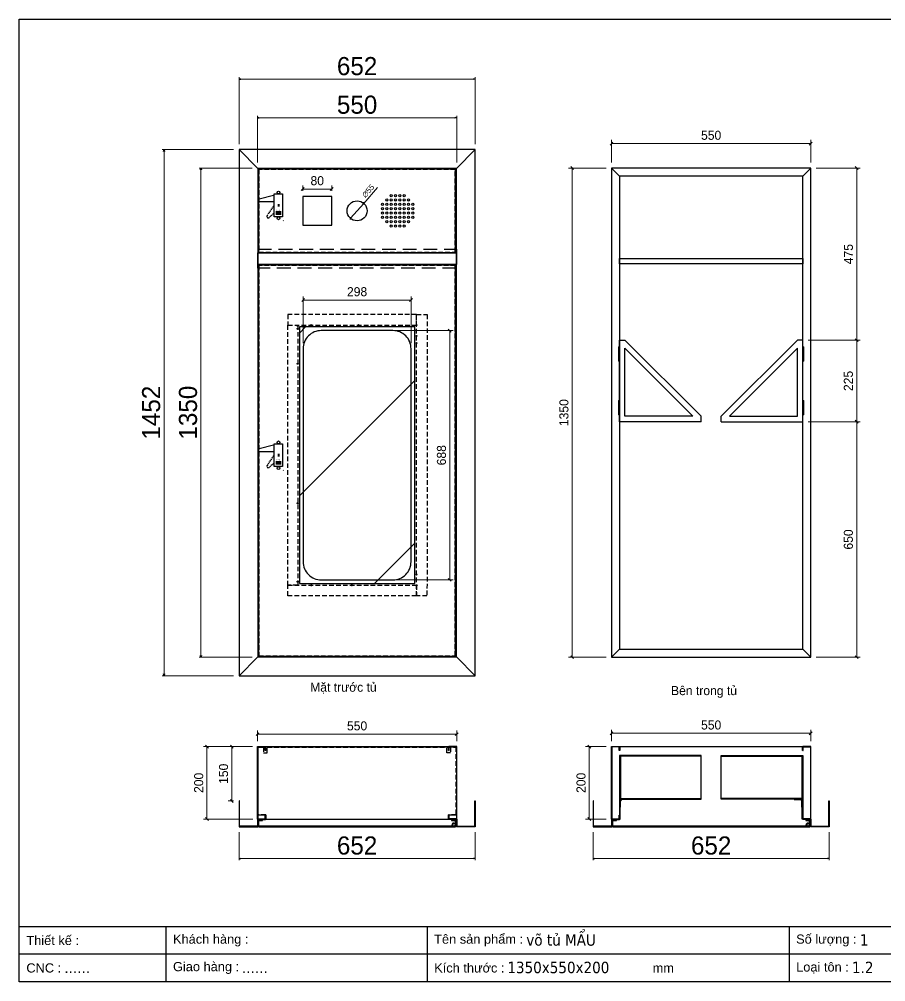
# Model space of a CAD drawing. Header units: millimetres. Extents: x 0 to 3757, y 0 to 2656.
# Drawn here: x 0 to 2392, y 0 to 2656 of the extents above; entities that cross this region are included whole.
import ezdxf
from ezdxf.enums import TextEntityAlignment as Align

# ---------------------------------------------------------------- set-up
doc = ezdxf.new("R2010")
doc.units = ezdxf.units.MM
doc.linetypes.add('HIDDEN2', pattern=[4.7625, 3.175, -1.5875])
doc.linetypes.add('HIDDENX2', pattern=[19.05, 12.7, -6.35])
doc.layers.add('bc', color=5, linetype='Continuous', lineweight=30)
doc.layers.add('DIM', color=253, linetype='Continuous')
doc.layers.add('FIRE PROTECTION', color=1, linetype='Continuous')
doc.styles.add('Arial', font='arial.ttf')
doc.styles.add('Tahoma (Input Text)', font='tahoma.ttf')
doc.dimstyles.new('CNC', dxfattribs={"dimtxt": 50, "dimasz": 5, "dimexe": 5, "dimexo": 15, "dimgap": 10, "dimtad": 1, "dimdec": 0, "dimtxsty": 'Standard', "dimblk": 'OPEN30', "dimcen": 10, "dimclrd": 5, "dimclre": 5, "dimclrt": 3, "dimazin": 3, "dimtfac": 1, "dimtdec": 0, "dimtmove": 0, "dimatfit": 3, "dimldrblk": 'ARCHTICK', "dimlwd": 9, "dimlwe": 9})
doc.dimstyles.new('Dim-15', dxfattribs={"dimtxt": 15, "dimasz": 5, "dimexe": 5, "dimexo": 8, "dimgap": 5, "dimtad": 1, "dimdec": 0, "dimtxsty": 'Standard', "dimblk": 'OBLIQUE', "dimcen": 10, "dimclrd": 5, "dimclre": 5, "dimclrt": 3, "dimazin": 3, "dimtfac": 1, "dimtdec": 0, "dimtmove": 0, "dimatfit": 3, "dimldrblk": 'OBLIQUE', "dimlwd": 9, "dimlwe": 9})
doc.dimstyles.new('Dim-25', dxfattribs={"dimtxt": 25, "dimasz": 8, "dimexe": 10, "dimexo": 15, "dimgap": 10, "dimtad": 1, "dimdec": 0, "dimtxsty": 'Standard', "dimblk": 'OBLIQUE', "dimcen": 10, "dimclrd": 5, "dimclre": 5, "dimclrt": 3, "dimazin": 3, "dimtfac": 1, "dimtdec": 0, "dimtmove": 0, "dimatfit": 3, "dimldrblk": 'OBLIQUE', "dimlwd": 9, "dimlwe": 9})

# ---------------------------------------------------------------- blocks, each defined once
blk = doc.blocks.new('*D1')
at = {"color": 0, "linetype": 'ByBlock', "lineweight": -2}
for p, q in [((657.7, 2384.7), (662.7, 2386.1)), ((662.7, 2383.4), (657.7, 2384.7)), ((657.7, 2384.7), (662.7, 2384.7)), ((1202.7, 2386.1), (1207.7, 2384.7)), ((1207.7, 2384.7), (1202.7, 2383.4)), ((1207.7, 2384.7), (1202.7, 2384.7))]:
    blk.add_line(p, q, dxfattribs=at)
at = {"layer": 'Defpoints', "color": 0, "transparency": 16777216}
for p in [(1207.7, 2384.7), (657.7, 2245.7), (1207.7, 2245.7)]:
    blk.add_point(p, dxfattribs=at)
at = {"layer": 'DIM', "color": 5, "lineweight": 9, "transparency": 16777216}
for p, q in [((657.7, 2260.7), (657.7, 2389.7)), ((662.7, 2384.7), (1202.7, 2384.7)), ((1207.7, 2260.7), (1207.7, 2389.7))]:
    blk.add_line(p, q, dxfattribs=at)
at = {"layer": 'DIM', "color": 3, "transparency": 16777216, "insert": (932.7, 2420.3), "char_height": 50, "attachment_point": 5}
blk.add_mtext('550', dxfattribs=at)
blk = doc.blocks.new('_ArchTick')
at = {"color": 0, "const_width": 0.15}
blk.add_lwpolyline([(-0.5, -0.5), (0.5, 0.5)], dxfattribs=at)
blk = doc.blocks.new('_Open30')
at = {"color": 0, "linetype": 'ByBlock', "lineweight": -2}
for p, q in [((-1, 0.27), (0, 0)), ((0, 0), (-1, -0.27)), ((0, 0), (-1, 0))]:
    blk.add_line(p, q, dxfattribs=at)
blk = doc.blocks.new('*D2')
at = {"color": 0, "linetype": 'ByBlock', "lineweight": -2}
for p, q in [((500.3, 2240.7), (501.6, 2245.7)), ((501.6, 2245.7), (502.9, 2240.7)), ((501.6, 2245.7), (501.6, 2240.7)), ((501.6, 895.7), (500.3, 900.7)), ((502.9, 900.7), (501.6, 895.7)), ((501.6, 895.7), (501.6, 900.7))]:
    blk.add_line(p, q, dxfattribs=at)
at = {"layer": 'Defpoints', "color": 0, "transparency": 16777216}
for p in [(657.7, 2245.7), (501.6, 895.7), (657.7, 895.7)]:
    blk.add_point(p, dxfattribs=at)
at = {"layer": 'DIM', "color": 5, "lineweight": 9, "transparency": 16777216}
for p, q in [((642.7, 2245.7), (496.6, 2245.7)), ((501.6, 2240.7), (501.6, 900.7)), ((642.7, 895.7), (496.6, 895.7))]:
    blk.add_line(p, q, dxfattribs=at)
at = {"layer": 'DIM', "color": 3, "transparency": 16777216, "insert": (466.1, 1570.7), "char_height": 50, "attachment_point": 5, "rotation": 90}
blk.add_mtext('1350', dxfattribs=at)
blk = doc.blocks.new('*D3')
at = {"color": 0, "linetype": 'ByBlock', "lineweight": -2}
for p, q in [((606.7, 2491.3), (611.7, 2492.6)), ((611.7, 2489.9), (606.7, 2491.3)), ((606.7, 2491.3), (611.7, 2491.3)), ((1253.7, 2492.6), (1258.7, 2491.3)), ((1258.7, 2491.3), (1253.7, 2489.9)), ((1258.7, 2491.3), (1253.7, 2491.3))]:
    blk.add_line(p, q, dxfattribs=at)
at = {"layer": 'Defpoints', "color": 0, "transparency": 16777216}
for p in [(1258.7, 2491.3), (606.7, 2296.7), (1258.7, 2296.7)]:
    blk.add_point(p, dxfattribs=at)
at = {"layer": 'DIM', "color": 5, "lineweight": 9, "transparency": 16777216}
for p, q in [((606.7, 2311.7), (606.7, 2496.3)), ((611.7, 2491.3), (1253.7, 2491.3)), ((1258.7, 2311.7), (1258.7, 2496.3))]:
    blk.add_line(p, q, dxfattribs=at)
at = {"layer": 'DIM', "color": 3, "transparency": 16777216, "insert": (932.7, 2526.8), "char_height": 50, "attachment_point": 5}
blk.add_mtext('652', dxfattribs=at)
blk = doc.blocks.new('*D4')
at = {"color": 0, "linetype": 'ByBlock', "lineweight": -2}
for p, q in [((606.7, 340.2), (611.7, 341.5)), ((611.7, 338.8), (606.7, 340.2)), ((606.7, 340.2), (611.7, 340.2)), ((1253.7, 341.5), (1258.7, 340.2)), ((1258.7, 340.2), (1253.7, 338.8)), ((1258.7, 340.2), (1253.7, 340.2))]:
    blk.add_line(p, q, dxfattribs=at)
at = {"layer": 'Defpoints', "color": 0, "transparency": 16777216}
for p in [(606.7, 428), (1258.7, 428), (1258.7, 340.2)]:
    blk.add_point(p, dxfattribs=at)
at = {"layer": 'DIM', "color": 5, "lineweight": 9, "transparency": 16777216}
for p, q in [((606.7, 413), (606.7, 335.2)), ((1258.7, 413), (1258.7, 335.2)), ((611.7, 340.2), (1253.7, 340.2))]:
    blk.add_line(p, q, dxfattribs=at)
at = {"layer": 'DIM', "color": 3, "transparency": 16777216, "insert": (932.7, 375.7), "char_height": 50, "attachment_point": 5}
blk.add_mtext('652', dxfattribs=at)
blk = doc.blocks.new('*D5')
at = {"color": 0, "linetype": 'ByBlock', "lineweight": -2}
for p, q in [((398.5, 2291.7), (399.9, 2296.7)), ((399.9, 2296.7), (401.2, 2291.7)), ((399.9, 2296.7), (399.9, 2291.7)), ((399.9, 844.7), (398.5, 849.7)), ((401.2, 849.7), (399.9, 844.7)), ((399.9, 844.7), (399.9, 849.7))]:
    blk.add_line(p, q, dxfattribs=at)
at = {"layer": 'Defpoints', "color": 0, "transparency": 16777216}
for p in [(606.7, 2296.7), (399.9, 844.7), (606.7, 844.7)]:
    blk.add_point(p, dxfattribs=at)
at = {"layer": 'DIM', "color": 5, "lineweight": 9, "transparency": 16777216}
for p, q in [((591.7, 2296.7), (394.9, 2296.7)), ((399.9, 2291.7), (399.9, 849.7)), ((591.7, 844.7), (394.9, 844.7))]:
    blk.add_line(p, q, dxfattribs=at)
at = {"layer": 'DIM', "color": 3, "transparency": 16777216, "insert": (364.4, 1570.7), "char_height": 50, "attachment_point": 5, "rotation": 90}
blk.add_mtext('1452', dxfattribs=at)
blk = doc.blocks.new('khungtenAsean2')
at = {"color": 7}
for p, q in [((2970, -1980), (0, -1980)), ((320, -1980), (320, -2100)), ((890, -1980), (890, -2100)), ((1680, -1980), (1680, -2100)), ((2020, -2040), (0, -2040))]:
    blk.add_line(p, q, dxfattribs=at)
blk.add_lwpolyline([(0, 0), (2970, 0), (2970, -2100), (0, -2100)], close=True, dxfattribs=at)
at = {"color": 2, "char_height": 20, "width": 917.634, "attachment_point": 4, "style": 'Arial'}
for s, insert in [('  Tên sản phẩm :', (890, -2010)), ('  Số lượng :', (1680, -2010)), ('  Thiết kế :', (0, -2010)), ('  Khách hàng :', (320, -2010)), ('  Giao hàng :', (320, -2070)), ('  Loại tôn :', (1680, -2070)), ('  CNC :', (0, -2070)), ('  Kích thước :', (890, -2070)), ('mm', (1382.3, -2070))]:
    blk.add_mtext(s, dxfattribs=dict(at, insert=insert))
at = {"color": 1, "style": 'Tahoma (Input Text)', "flags": 8}
for tag, p in [('#03', (506.6, -2019.3)), ('#01', (137.1, -2021.3)), ('#05', (1106.6, -2021.3)), ('#07', (1834.7, -2021.3)), ('#09', (2146.7, -2021.3)), ('#02', (98.5, -2081.3)), ('#04', (486.1, -2081.3)), ('#06', (1065.3, -2081.3)), ('#08', (1817.4, -2081.3)), ('#10', (2146.7, -2081.3))]:
    blk.add_attdef(tag, p, '', height=25, dxfattribs=at)
blk.add_attdef('#11', text='', height=25, dxfattribs=at).set_placement((2915, -2067.3), align=Align.CENTER)
blk = doc.blocks.new('*D9')
at = {"color": 0, "linetype": 'ByBlock', "lineweight": -2}
for p, q in [((522.3, 645), (514.3, 653)), ((514.3, 453), (522.3, 445))]:
    blk.add_line(p, q, dxfattribs=at)
at = {"layer": 'Defpoints', "color": 0, "transparency": 16777216}
for p in [(658.7, 649), (518.3, 449), (659.7, 449)]:
    blk.add_point(p, dxfattribs=at)
at = {"layer": 'DIM', "color": 5, "lineweight": 9, "transparency": 16777216}
for p, q in [((643.7, 649), (508.3, 649)), ((518.3, 649), (518.3, 449)), ((644.7, 449), (508.3, 449))]:
    blk.add_line(p, q, dxfattribs=at)
at = {"layer": 'DIM', "color": 3, "transparency": 16777216, "insert": (495.5, 549), "char_height": 25, "attachment_point": 5, "rotation": 90}
blk.add_mtext('200', dxfattribs=at)
blk = doc.blocks.new('_Oblique')
at = {"color": 0, "linetype": 'ByBlock', "lineweight": -2}
blk.add_line((-0.5, -0.5), (0.5, 0.5), dxfattribs=at)
blk = doc.blocks.new('*D10')
at = {"color": 0, "linetype": 'ByBlock', "lineweight": -2}
for p, q in [((1584.2, 340.2), (1589.2, 341.5)), ((1589.2, 338.8), (1584.2, 340.2)), ((1584.2, 340.2), (1589.2, 340.2)), ((2231.2, 341.5), (2236.2, 340.2)), ((2236.2, 340.2), (2231.2, 338.8)), ((2236.2, 340.2), (2231.2, 340.2))]:
    blk.add_line(p, q, dxfattribs=at)
at = {"layer": 'Defpoints', "color": 0, "transparency": 16777216}
for p in [(1584.2, 428), (2236.2, 428), (2236.2, 340.2)]:
    blk.add_point(p, dxfattribs=at)
at = {"layer": 'DIM', "color": 5, "lineweight": 9, "transparency": 16777216}
for p, q in [((1584.2, 413), (1584.2, 335.2)), ((2236.2, 413), (2236.2, 335.2)), ((1589.2, 340.2), (2231.2, 340.2))]:
    blk.add_line(p, q, dxfattribs=at)
at = {"layer": 'DIM', "color": 3, "transparency": 16777216, "insert": (1910.2, 375.7), "char_height": 50, "attachment_point": 5}
blk.add_mtext('652', dxfattribs=at)
blk = doc.blocks.new('*D11')
at = {"color": 0, "linetype": 'ByBlock', "lineweight": -2}
for p, q in [((1577.7, 645), (1569.7, 653)), ((1569.7, 453), (1577.7, 445))]:
    blk.add_line(p, q, dxfattribs=at)
at = {"layer": 'Defpoints', "color": 0, "transparency": 16777216}
for p in [(1635.2, 649), (1573.7, 449), (1635.2, 449)]:
    blk.add_point(p, dxfattribs=at)
at = {"layer": 'DIM', "color": 5, "lineweight": 9, "transparency": 16777216}
for p, q in [((1620.2, 649), (1563.7, 649)), ((1573.7, 649), (1573.7, 449)), ((1620.2, 449), (1563.7, 449))]:
    blk.add_line(p, q, dxfattribs=at)
at = {"layer": 'DIM', "color": 3, "transparency": 16777216, "insert": (1551, 549), "char_height": 25, "attachment_point": 5, "rotation": 90}
blk.add_mtext('200', dxfattribs=at)
blk = doc.blocks.new('*D12')
at = {"color": 0, "linetype": 'ByBlock', "lineweight": -2}
for p, q in [((661.7, 687.3), (653.7, 679.3)), ((1203.7, 679.3), (1211.7, 687.3))]:
    blk.add_line(p, q, dxfattribs=at)
at = {"layer": 'Defpoints', "color": 0, "transparency": 16777216}
for p in [(1207.7, 683.3), (657.7, 649), (1207.7, 649)]:
    blk.add_point(p, dxfattribs=at)
at = {"layer": 'DIM', "color": 5, "lineweight": 9, "transparency": 16777216}
for p, q in [((657.7, 664), (657.7, 693.3)), ((1207.7, 664), (1207.7, 693.3)), ((657.7, 683.3), (1207.7, 683.3))]:
    blk.add_line(p, q, dxfattribs=at)
at = {"layer": 'DIM', "color": 3, "transparency": 16777216, "insert": (932.7, 706.1), "char_height": 25, "attachment_point": 5}
blk.add_mtext('550', dxfattribs=at)
blk = doc.blocks.new('*D13')
at = {"color": 0, "linetype": 'ByBlock', "lineweight": -2}
for p, q in [((1639.2, 689.7), (1631.2, 681.7)), ((2181.2, 681.7), (2189.2, 689.7))]:
    blk.add_line(p, q, dxfattribs=at)
at = {"layer": 'Defpoints', "color": 0, "transparency": 16777216}
for p in [(2185.2, 685.7), (1635.2, 649), (2185.2, 649)]:
    blk.add_point(p, dxfattribs=at)
at = {"layer": 'DIM', "color": 5, "lineweight": 9, "transparency": 16777216}
for p, q in [((1635.2, 664), (1635.2, 695.7)), ((2185.2, 664), (2185.2, 695.7)), ((1635.2, 685.7), (2185.2, 685.7))]:
    blk.add_line(p, q, dxfattribs=at)
at = {"layer": 'DIM', "color": 3, "transparency": 16777216, "insert": (1910.2, 708.5), "char_height": 25, "attachment_point": 5}
blk.add_mtext('550', dxfattribs=at)
blk = doc.blocks.new('*D14')
at = {"color": 0, "linetype": 'ByBlock', "lineweight": -2}
for p, q in [((590.8, 645), (582.8, 653)), ((582.8, 503), (590.8, 495))]:
    blk.add_line(p, q, dxfattribs=at)
at = {"layer": 'Defpoints', "color": 0, "ltscale": 3, "transparency": 16777216}
for p in [(657.7, 649), (586.8, 499), (606.7, 499)]:
    blk.add_point(p, dxfattribs=at)
at = {"layer": 'DIM', "color": 5, "lineweight": 9, "ltscale": 3, "transparency": 16777216}
for p, q in [((642.7, 649), (576.8, 649)), ((586.8, 649), (586.8, 499)), ((591.7, 499), (576.8, 499))]:
    blk.add_line(p, q, dxfattribs=at)
at = {"layer": 'DIM', "color": 3, "ltscale": 3, "transparency": 16777216, "insert": (564.1, 574), "char_height": 25, "attachment_point": 5, "rotation": 90}
blk.add_mtext('150', dxfattribs=at)
blk = doc.blocks.new('khoado')
at = {"color": 1}
for p, q in [((0, 70), (-39, 59.9)), ((0, 52), (-38, 52))]:
    blk.add_line(p, q, dxfattribs=at)
at = {"color": 1, "linetype": 'HIDDEN2'}
for p, q in [((0, 40.7), (-17.3, 14.2)), ((0, 19.3), (-11.3, 9))]:
    blk.add_line(p, q, dxfattribs=at)
at = {"color": 1, "lineweight": -3}
for p, q in [((13, 45.9), (13, 39.1)), ((15, 45.9), (15, 39.1)), ((6.5, 25.4), (21.5, 25.4)), ((6.5, 23.7), (21.5, 23.7)), ((6.5, 22), (21.5, 22)), ((6.5, 20.3), (21.5, 20.3)), ((6.5, 18.6), (21.5, 18.6)), ((27, 1), (28, 0))]:
    blk.add_line(p, q, dxfattribs=at)
at = {"color": 1}
blk.add_arc((-38, 56), 4, 104.5563, 270, dxfattribs=at)
at = {"color": 1, "linetype": 'HIDDEN2'}
blk.add_arc((-14, 12), 4, 146.7823, 312.226, dxfattribs=at)
at = {"color": 1, "lineweight": -3, "insert": (14, 29.6), "char_height": 2.5, "width": 15, "attachment_point": 5}
blk.add_mtext('{\\f.VnArial|b0|i0|c0|p34;PUSH}', dxfattribs=at)
blk = doc.blocks.new('*D16')
at = {"color": 0, "linetype": 'ByBlock', "lineweight": -2}
for p, q in [((950.7, 2151.9), (951.1, 2144.8)), ((914.7, 2103.6), (914.3, 2110.6))]:
    blk.add_line(p, q, dxfattribs=at)
at = {"layer": 'Defpoints', "color": 0, "transparency": 16777216}
for p in [(950.9, 2148.3), (914.5, 2107.1)]:
    blk.add_point(p, dxfattribs=at)
at = {"layer": 'DIM', "color": 5, "lineweight": 9, "transparency": 16777216}
for p in [(989.2, 2191.8), (914.5, 2107.1)]:
    blk.add_line(p, (950.9, 2148.3), dxfattribs=at)
at = {"layer": 'DIM', "color": 3, "transparency": 16777216, "insert": (963.5, 2182.5), "char_height": 15, "attachment_point": 5, "rotation": 48.5678}
blk.add_mtext('∅55', dxfattribs=at)
blk = doc.blocks.new('*D17')
at = {"color": 0, "linetype": 'ByBlock', "lineweight": -2}
for p, q in [((786.7, 2191.9), (778.7, 2183.9)), ((858.7, 2183.9), (866.7, 2191.9))]:
    blk.add_line(p, q, dxfattribs=at)
at = {"layer": 'Defpoints', "color": 0, "ltscale": 3, "transparency": 16777216}
for p in [(862.7, 2187.9), (782.7, 2167.7), (862.7, 2167.7)]:
    blk.add_point(p, dxfattribs=at)
at = {"layer": 'DIM', "color": 5, "lineweight": 9, "ltscale": 3, "transparency": 16777216}
for p, q in [((782.7, 2182.7), (782.7, 2197.9)), ((782.7, 2187.9), (862.7, 2187.9)), ((862.7, 2182.7), (862.7, 2197.9))]:
    blk.add_line(p, q, dxfattribs=at)
at = {"layer": 'DIM', "color": 3, "ltscale": 3, "transparency": 16777216, "insert": (822.7, 2210.7), "char_height": 25, "attachment_point": 5}
blk.add_mtext('80', dxfattribs=at)
blk = doc.blocks.new('*D18')
at = {"color": 0, "linetype": 'ByBlock', "lineweight": -2}
for p, q in [((1639.2, 2317.3), (1631.2, 2309.3)), ((2181.2, 2309.3), (2189.2, 2317.3))]:
    blk.add_line(p, q, dxfattribs=at)
at = {"layer": 'Defpoints', "color": 0, "ltscale": 3, "transparency": 16777216}
for p in [(2185.2, 2313.3), (1635.2, 2245.7), (2185.2, 2245.7)]:
    blk.add_point(p, dxfattribs=at)
at = {"layer": 'DIM', "color": 5, "lineweight": 9, "ltscale": 3, "transparency": 16777216}
for p, q in [((1635.2, 2260.7), (1635.2, 2323.3)), ((1635.2, 2313.3), (2185.2, 2313.3)), ((2185.2, 2260.7), (2185.2, 2323.3))]:
    blk.add_line(p, q, dxfattribs=at)
at = {"layer": 'DIM', "color": 3, "ltscale": 3, "transparency": 16777216, "insert": (1910.2, 2336.1), "char_height": 25, "attachment_point": 5}
blk.add_mtext('550', dxfattribs=at)
blk = doc.blocks.new('*D19')
at = {"color": 0, "linetype": 'ByBlock', "lineweight": -2}
for p, q in [((1530.6, 2241.7), (1522.6, 2249.7)), ((1522.6, 899.7), (1530.6, 891.7))]:
    blk.add_line(p, q, dxfattribs=at)
at = {"layer": 'Defpoints', "color": 0, "ltscale": 3, "transparency": 16777216}
for p in [(1635.2, 2245.7), (1526.6, 895.7), (1635.2, 895.7)]:
    blk.add_point(p, dxfattribs=at)
at = {"layer": 'DIM', "color": 5, "lineweight": 9, "ltscale": 3, "transparency": 16777216}
for p, q in [((1620.2, 2245.7), (1516.6, 2245.7)), ((1526.6, 2245.7), (1526.6, 895.7)), ((1620.2, 895.7), (1516.6, 895.7))]:
    blk.add_line(p, q, dxfattribs=at)
at = {"layer": 'DIM', "color": 3, "ltscale": 3, "transparency": 16777216, "insert": (1503.8, 1570.7), "char_height": 25, "attachment_point": 5, "rotation": 90}
blk.add_mtext('1350', dxfattribs=at)
blk = doc.blocks.new('*D22')
at = {"color": 0, "linetype": 'ByBlock', "lineweight": -2}
for p, q in [((2315.9, 1541.7), (2307.9, 1549.7)), ((2307.9, 899.7), (2315.9, 891.7))]:
    blk.add_line(p, q, dxfattribs=at)
at = {"layer": 'Defpoints', "color": 0, "ltscale": 3, "transparency": 16777216}
for p in [(2163.2, 1545.7), (2311.9, 1545.7), (2185.2, 895.7)]:
    blk.add_point(p, dxfattribs=at)
at = {"layer": 'DIM', "color": 5, "lineweight": 9, "ltscale": 3, "transparency": 16777216}
for p, q in [((2178.2, 1545.7), (2321.9, 1545.7)), ((2311.9, 895.7), (2311.9, 1545.7)), ((2200.2, 895.7), (2321.9, 895.7))]:
    blk.add_line(p, q, dxfattribs=at)
at = {"layer": 'DIM', "color": 3, "ltscale": 3, "transparency": 16777216, "insert": (2289.1, 1220.7), "char_height": 25, "attachment_point": 5, "rotation": 90}
blk.add_mtext('650', dxfattribs=at)
blk = doc.blocks.new('*D23')
at = {"color": 0, "linetype": 'ByBlock', "lineweight": -2}
for p, q in [((2315.9, 1766.7), (2307.9, 1774.7)), ((2307.9, 1549.7), (2315.9, 1541.7))]:
    blk.add_line(p, q, dxfattribs=at)
at = {"layer": 'Defpoints', "color": 0, "ltscale": 3, "transparency": 16777216}
for p in [(2163.2, 1770.7), (2311.9, 1770.7), (2163.2, 1545.7)]:
    blk.add_point(p, dxfattribs=at)
at = {"layer": 'DIM', "color": 5, "lineweight": 9, "ltscale": 3, "transparency": 16777216}
for p, q in [((2178.2, 1770.7), (2321.9, 1770.7)), ((2311.9, 1545.7), (2311.9, 1770.7)), ((2178.2, 1545.7), (2321.9, 1545.7))]:
    blk.add_line(p, q, dxfattribs=at)
at = {"layer": 'DIM', "color": 3, "ltscale": 3, "transparency": 16777216, "insert": (2289.1, 1658.2), "char_height": 25, "attachment_point": 5, "rotation": 90}
blk.add_mtext('225', dxfattribs=at)
blk = doc.blocks.new('A$C67844AE1')
at = {"color": 1}
for p, q in [((19, 20), (21, 20)), ((20, 19), (20, 21))]:
    blk.add_line(p, q, dxfattribs=at)
for points in [[(20, 22), (0, 22), (0, 21), (18.3, 21)], [(22, 20), (22, 0), (21, 0), (21, 18.3)]]:
    blk.add_lwpolyline(points, dxfattribs=at)
blk.add_circle((20, 20), 2, dxfattribs=at)
blk = doc.blocks.new('*D24')
at = {"color": 0, "linetype": 'ByBlock', "lineweight": -2}
for p, q in [((2315.9, 2241.7), (2307.9, 2249.7)), ((2307.9, 1774.7), (2315.9, 1766.7))]:
    blk.add_line(p, q, dxfattribs=at)
at = {"layer": 'Defpoints', "color": 0, "ltscale": 3, "transparency": 16777216}
for p in [(2185.2, 2245.7), (2311.9, 2245.7), (2163.2, 1770.7)]:
    blk.add_point(p, dxfattribs=at)
at = {"layer": 'DIM', "color": 5, "lineweight": 9, "ltscale": 3, "transparency": 16777216}
for p, q in [((2200.2, 2245.7), (2321.9, 2245.7)), ((2311.9, 1770.7), (2311.9, 2245.7)), ((2178.2, 1770.7), (2321.9, 1770.7))]:
    blk.add_line(p, q, dxfattribs=at)
at = {"layer": 'DIM', "color": 3, "ltscale": 3, "transparency": 16777216, "insert": (2289.2, 2008.2), "char_height": 25, "attachment_point": 5, "rotation": 90}
blk.add_mtext('475', dxfattribs=at)
blk = doc.blocks.new('*D25')
at = {"color": 0, "linetype": 'ByBlock', "lineweight": -2}
for p, q in [((787.7, 1885.5), (779.7, 1877.5)), ((1077.7, 1877.5), (1085.7, 1885.5))]:
    blk.add_line(p, q, dxfattribs=at)
at = {"layer": 'Defpoints', "color": 0, "ltscale": 3, "transparency": 16777216}
for p in [(1081.7, 1881.5), (783.7, 1747.2), (1081.7, 1747.2)]:
    blk.add_point(p, dxfattribs=at)
at = {"layer": 'DIM', "color": 5, "lineweight": 9, "ltscale": 3, "transparency": 16777216}
for p, q in [((783.7, 1762.2), (783.7, 1891.5)), ((1081.7, 1762.2), (1081.7, 1891.5)), ((783.7, 1881.5), (1081.7, 1881.5))]:
    blk.add_line(p, q, dxfattribs=at)
at = {"layer": 'DIM', "color": 3, "ltscale": 3, "transparency": 16777216, "insert": (932.7, 1904.3), "char_height": 25, "attachment_point": 5}
blk.add_mtext('298', dxfattribs=at)
blk = doc.blocks.new('*D26')
at = {"color": 0, "linetype": 'ByBlock', "lineweight": -2}
for p, q in [((1192.4, 1793.2), (1184.4, 1801.2)), ((1184.4, 1113.2), (1192.4, 1105.2))]:
    blk.add_line(p, q, dxfattribs=at)
at = {"layer": 'Defpoints', "color": 0, "ltscale": 3, "transparency": 16777216}
for p in [(1014.9, 1797.2), (1014.9, 1109.2), (1188.4, 1109.2)]:
    blk.add_point(p, dxfattribs=at)
at = {"layer": 'DIM', "color": 5, "lineweight": 9, "ltscale": 3, "transparency": 16777216}
for p, q in [((1029.9, 1797.2), (1198.4, 1797.2)), ((1188.4, 1797.2), (1188.4, 1109.2)), ((1029.9, 1109.2), (1198.4, 1109.2))]:
    blk.add_line(p, q, dxfattribs=at)
at = {"layer": 'DIM', "color": 3, "ltscale": 3, "transparency": 16777216, "insert": (1165.7, 1453.2), "char_height": 25, "attachment_point": 5, "rotation": 90}
blk.add_mtext('688', dxfattribs=at)

msp = doc.modelspace()

# ---------------------------------------------------------------- hatches: boundary and pattern name
at = {"ltscale": 3}
h = msp.add_hatch(dxfattribs=at)
h.set_pattern_fill('ANSI31', color=4, scale=10, style=0)
h.set_pattern_definition([(45, (-113723.6, -576986.05), (-224.5064, 224.5064), [])])
h.paths.add_polyline_path([(773.7, 1099.2), (1091.7, 1099.2), (1091.7, 1807.2), (773.7, 1807.2)])

# ---------------------------------------------------------------- linework, layer by layer
at = {"color": 7}
for p, q in [((606.7, 2296.7), (658.7, 2244.7)), ((1206.7, 2244.7), (1258.7, 2296.7)), ((657.7, 895.7), (606.7, 844.7)), ((1207.7, 895.7), (1258.7, 844.7)), ((1186.7, 458), (1185.7, 458)), ((1185.7, 458), (1185.7, 449)), ((1186.7, 450), (1186.7, 458)), ((2164.2, 458), (2163.2, 458)), ((2163.2, 458), (2163.2, 449)), ((2164.2, 450), (2164.2, 458)), ((1185.7, 450), (1185.7, 449)), ((2163.2, 450), (2163.2, 449))]:
    msp.add_line(p, q, dxfattribs=at)
at = {"color": 7, "ltscale": 3}
for p, q in [((1635.2, 2245.7), (1657.2, 2223.7)), ((2163.2, 2223.7), (2185.2, 2245.7)), ((1657.2, 917.7), (1635.2, 895.7)), ((2163.2, 917.7), (2185.2, 895.7))]:
    msp.add_line(p, q, dxfattribs=at)
at = {"color": 3, "linetype": 'HIDDENX2'}
for p, q in [((674.7, 647), (674.7, 632)), ((684.7, 632), (684.7, 647)), ((1180.7, 632), (1180.7, 647)), ((1190.7, 647), (1190.7, 632)), ((674.7, 632), (684.7, 632)), ((1190.7, 632), (1180.7, 632))]:
    msp.add_line(p, q, dxfattribs=at)
at = {"color": 1}
for p, q in [((1180.9, 430.5), (1199.2, 430.5)), ((1180.9, 430.5), (1180.9, 429)), ((1199.4, 429), (1180.9, 429)), ((1195, 432.4), (1196.5, 432.8)), ((1199.4, 436.5), (1205.7, 436.5)), ((1199.4, 430.5), (1205.7, 430.5)), ((2158.4, 430.5), (2176.8, 430.5)), ((2158.4, 430.5), (2158.4, 429)), ((2176.9, 429), (2158.4, 429)), ((2172.5, 432.4), (2174, 432.8)), ((2176.9, 436.5), (2183.2, 436.5)), ((2176.9, 430.5), (2183.2, 430.5))]:
    msp.add_line(p, q, dxfattribs=at)
at = {"color": 7}
for points in [[(606.7, 844.7), (1258.7, 844.7), (1258.7, 2296.7), (606.7, 2296.7)], [(658.7, 896.7), (1206.7, 896.7), (1206.7, 2244.7), (658.7, 2244.7)], [(1635.2, 895.7), (2185.2, 895.7), (2185.2, 2245.7), (1635.2, 2245.7)], [(1657.2, 917.7), (2163.2, 917.7), (2163.2, 2223.7), (1657.2, 2223.7)], [(679.7, 460), (679.7, 449), (657.7, 449), (657.7, 649), (679.7, 649), (679.7, 638), (678.7, 638), (678.7, 648), (658.7, 648), (658.7, 450), (678.7, 450), (678.7, 460)], [(1184.7, 638), (1184.7, 648), (680.7, 648), (680.7, 638), (679.7, 638), (679.7, 649), (1185.7, 649), (1185.7, 638)], [(1185.7, 458), (1185.7, 449), (1207.7, 449), (1207.7, 649), (1185.7, 649), (1185.7, 638), (1186.7, 638), (1186.7, 648), (1206.7, 648), (1206.7, 450), (1186.7, 450), (1186.7, 458)], [(1657.2, 460), (1657.2, 449), (1635.2, 449), (1635.2, 649), (1657.2, 649), (1657.2, 638), (1656.2, 638), (1656.2, 648), (1636.2, 648), (1636.2, 450), (1656.2, 450), (1656.2, 460)], [(2162.2, 638), (2162.2, 648), (1658.2, 648), (1658.2, 638), (1657.2, 638), (1657.2, 649), (2163.2, 649), (2163.2, 638)], [(2163.2, 458), (2163.2, 449), (2185.2, 449), (2185.2, 649), (2163.2, 649), (2163.2, 638), (2164.2, 638), (2164.2, 648), (2184.2, 648), (2184.2, 450), (2164.2, 450), (2164.2, 458)], [(606.7, 499), (606.7, 428), (658.7, 428), (658.7, 448), (679.7, 448), (679.7, 449), (657.7, 449), (657.7, 429), (607.7, 429), (607.7, 498), (607.7, 498), (607.7, 499)], [(1258.7, 499), (1258.7, 428), (1206.7, 428), (1206.7, 448), (1185.7, 448), (1185.7, 449), (1207.7, 449), (1207.7, 429), (1257.7, 429), (1257.7, 498), (1257.7, 498), (1257.7, 499)], [(1584.2, 499), (1584.2, 428), (1636.2, 428), (1636.2, 448), (1657.2, 448), (1657.2, 449), (1635.2, 449), (1635.2, 429), (1585.2, 429), (1585.2, 498), (1585.2, 498), (1585.2, 499)], [(2236.2, 499), (2236.2, 428), (2184.2, 428), (2184.2, 448), (2163.2, 448), (2163.2, 449), (2185.2, 449), (2185.2, 429), (2235.2, 429), (2235.2, 448), (2235.2, 448), (2235.2, 499)], [(1193.7, 445), (1203.7, 445), (1203.7, 429), (661.7, 429), (661.7, 445), (671.7, 445), (671.7, 446), (660.7, 446), (660.7, 428), (1204.7, 428), (1204.7, 446), (1193.7, 446)], [(2171.2, 445), (2181.2, 445), (2181.2, 429), (1639.2, 429), (1639.2, 445), (1649.2, 445), (1649.2, 446), (1638.2, 446), (1638.2, 428), (2182.2, 428), (2182.2, 446), (2171.2, 446)]]:
    msp.add_lwpolyline(points, close=True, dxfattribs=at)
at = {"color": 6}
for points in [[(660.7, 2012.7), (1204.7, 2012.7), (1204.7, 2242.7), (660.7, 2242.7)], [(660.7, 898.7), (1204.7, 898.7), (1204.7, 1977.7), (660.7, 1977.7)]]:
    msp.add_lwpolyline(points, close=True, dxfattribs=at)
at = {"color": 6, "linetype": 'HIDDENX2'}
for points in [[(661.7, 2013.7), (1203.7, 2013.7), (1203.7, 2241.7), (661.7, 2241.7)], [(661.7, 899.7), (1203.7, 899.7), (1203.7, 1976.7), (661.7, 1976.7)]]:
    msp.add_lwpolyline(points, close=True, dxfattribs=at)
at = {"color": 2}
for points in [[(704.1, 2174.2), (727.1, 2174.2), (727.1, 2111.2), (704.1, 2111.2)], [(782.7, 2087.7), (862.7, 2087.7), (862.7, 2167.7), (782.7, 2167.7)], [(704.1, 1484.7), (727.1, 1484.7), (727.1, 1421.7), (704.1, 1421.7)]]:
    msp.add_lwpolyline(points, close=True, dxfattribs=at)
at = {"color": 7, "linetype": 'HIDDENX2', "ltscale": 3}
msp.add_lwpolyline([(658.7, 2021.7), (1206.7, 2021.7), (1206.7, 1969.7), (658.7, 1969.7)], close=True, dxfattribs=at)
at = {"color": 7, "ltscale": 3}
msp.add_lwpolyline([(658.7, 2011.7), (1206.7, 2011.7), (1206.7, 1979.7), (658.7, 1979.7)], close=True, dxfattribs=at)
at = {"color": 3, "ltscale": 3}
msp.add_lwpolyline([(1657.2, 1996.4), (2163.2, 1996.4), (2163.2, 1981.4), (1657.2, 1981.4)], close=True, dxfattribs=at)
at = {"color": 7, "linetype": 'HIDDENX2'}
for points in [[(1096.7, 1841.4), (741.5, 1841.4), (741.5, 1812.3), (1096.7, 1812.4)], [(1096.7, 1065), (1096.7, 1841.4), (1125.8, 1841.4), (1125.7, 1065)], [(768.7, 1812.3), (768.7, 1094.2), (741.5, 1094.2), (741.6, 1812.3)], [(1096.7, 1065), (741.5, 1065), (741.5, 1094.2), (1096.7, 1094.1)]]:
    msp.add_lwpolyline(points, close=True, dxfattribs=at)
at = {"color": 4}
msp.add_lwpolyline([(773.7, 1099.2), (1091.7, 1099.2), (1091.7, 1807.2), (773.7, 1807.2)], close=True, dxfattribs=at)
at = {"color": 2}
msp.add_lwpolyline([(833.7, 1109.2), (1031.7, 1109.2, 0.414214), (1081.7, 1159.2), (1081.7, 1747.2, 0.414214), (1031.7, 1797.2), (833.7, 1797.2, 0.414214), (783.7, 1747.2), (783.7, 1159.2, 0.414214)], format="xyb", close=True, dxfattribs=at)
at = {"color": 3}
for points in [[(680.7, 460), (658.7, 460), (658.7, 648), (674.7, 648)], [(684.7, 648), (1206.7, 648), (1206.7, 460), (1184.7, 460)], [(680.7, 461), (680.7, 449), (1184.7, 449), (1184.7, 461)]]:
    msp.add_lwpolyline(points, dxfattribs=at)
at = {"color": 3, "linetype": 'HIDDENX2'}
for points in [[(680.7, 461), (659.7, 461), (659.7, 647), (674.7, 647)], [(684.7, 647), (1205.7, 647), (1205.7, 461), (1184.7, 461)]]:
    msp.add_lwpolyline(points, dxfattribs=at)
at = {"color": 1}
for points in [[(1658.7, 624), (1657.2, 624), (1657.2, 449), (1658.7, 449)], [(1882.2, 624), (1658.7, 624), (1658.7, 504), (1882.2, 504)], [(1882.2, 622.5), (1660.2, 622.5), (1660.2, 505.5), (1882.2, 505.5)], [(1938.2, 624), (2161.7, 624), (2161.7, 504), (1938.2, 504)], [(1938.2, 622.5), (2160.2, 622.5), (2160.2, 505.5), (1938.2, 505.5)], [(2161.7, 624), (2163.2, 624), (2163.2, 449), (2161.7, 449)]]:
    msp.add_lwpolyline(points, close=True, dxfattribs=at)
at = {"color": 2}
for centre, radius in [((715.6, 2178.2), 4), ((932.7, 2127.7), 27.5), ((1014.7, 2157.7), 3), ((1026.7, 2169.7), 3), ((1026.7, 2157.7), 3), ((1038.7, 2169.7), 3), ((1038.7, 2157.7), 3), ((1050.7, 2169.7), 3), ((1050.7, 2157.7), 3), ((1062.7, 2169.7), 3), ((1062.7, 2157.7), 3), ((1074.7, 2157.7), 3), ((1002.7, 2145.7), 3), ((1002.7, 2133.7), 3), ((1014.7, 2145.7), 3), ((1014.7, 2133.7), 3), ((1026.7, 2145.7), 3), ((1026.7, 2133.7), 3), ((1038.7, 2145.7), 3), ((1038.7, 2133.7), 3), ((1050.7, 2145.7), 3), ((1050.7, 2133.7), 3), ((1062.7, 2145.7), 3), ((1062.7, 2133.7), 3), ((1074.7, 2145.7), 3), ((1074.7, 2133.7), 3), ((1086.7, 2145.7), 3), ((1086.7, 2133.7), 3), ((715.6, 2107.2), 4), ((1002.7, 2121.7), 3), ((1002.7, 2109.7), 3), ((1014.7, 2121.7), 3), ((1014.7, 2109.7), 3), ((1014.7, 2097.7), 3), ((1026.7, 2121.7), 3), ((1026.7, 2109.7), 3), ((1026.7, 2097.7), 3), ((1038.7, 2121.7), 3), ((1038.7, 2109.7), 3), ((1038.7, 2097.7), 3), ((1050.7, 2121.7), 3), ((1050.7, 2109.7), 3), ((1050.7, 2097.7), 3), ((1062.7, 2121.7), 3), ((1062.7, 2109.7), 3), ((1062.7, 2097.7), 3), ((1074.7, 2121.7), 3), ((1074.7, 2109.7), 3), ((1074.7, 2097.7), 3), ((1086.7, 2121.7), 3), ((1086.7, 2109.7), 3), ((1026.7, 2085.7), 3), ((1038.7, 2085.7), 3), ((1050.7, 2085.7), 3), ((1062.7, 2085.7), 3), ((715.6, 1488.7), 4), ((715.6, 1417.7), 4), ((1199.4, 433.5), 4), ((2176.9, 433.5), 4)]:
    msp.add_circle(centre, radius, dxfattribs=at)
at = {"color": 2, "ltscale": 3}
for centre in [(768.7, 1810.8), (806.3, 1812.3), (936.7, 1812.3), (1096.7, 1812.4), (768.7, 1802.3), (1096.7, 1782.4), (1096.7, 1762.4), (768.7, 1705.7), (768.7, 1320.7), (1096.7, 1124.1), (768.7, 1104.2), (806.3, 1094.2), (918.1, 1094.1), (1096.7, 1094.1)]:
    msp.add_circle(centre, 1.5, dxfattribs=at)
at = {"color": 1}
for centre, radius, start, end in [((1199.4, 433.5), 4.5, 41.8103, 193.4301), ((1199.4, 433.5), 3, 90, 193.4301), ((1199.4, 433.5), 3, 90, 270), ((1199.4, 433.5), 3, 267.0927, 270), ((1199.4, 433.5), 4.5, 270, 318.1897), ((2176.9, 433.5), 4.5, 41.8103, 193.4301), ((2176.9, 433.5), 3, 90, 193.4301), ((2176.9, 433.5), 3, 90, 270), ((2176.9, 433.5), 3, 267.0927, 270), ((2176.9, 433.5), 4.5, 270, 318.1897)]:
    msp.add_arc(centre, radius, start, end, dxfattribs=at)
at = {"layer": 'bc', "linetype": 'Continuous', "lineweight": 18}
for p, q in [((1654.1, 1751.9), (1654.1, 1712.6)), ((1657.2, 1751.9), (1654.1, 1751.9)), ((1657.2, 1739.4), (1654.1, 1739.4)), ((1657.2, 1712.6), (1657.2, 1751.9)), ((2163.2, 1712.6), (2163.2, 1751.9)), ((2163.2, 1751.9), (2166.3, 1751.9)), ((2163.2, 1739.4), (2166.3, 1739.4)), ((2166.3, 1751.9), (2166.3, 1712.6)), ((1657.2, 1726.7), (1654.1, 1726.7)), ((1654.1, 1712.6), (1657.2, 1712.6)), ((2163.2, 1726.7), (2166.3, 1726.7)), ((2166.3, 1712.6), (2163.2, 1712.6)), ((1654.1, 1564.5), (1654.1, 1603.8)), ((1654.1, 1603.8), (1657.2, 1603.8)), ((1657.2, 1603.8), (1657.2, 1564.5)), ((2163.2, 1603.8), (2163.2, 1564.5)), ((2166.3, 1603.8), (2163.2, 1603.8)), ((2166.3, 1564.5), (2166.3, 1603.8)), ((1657.2, 1589.7), (1654.1, 1589.7)), ((1657.2, 1577), (1654.1, 1577)), ((2163.2, 1589.7), (2166.3, 1589.7)), ((2163.2, 1577), (2166.3, 1577)), ((1657.2, 1564.5), (1654.1, 1564.5)), ((2163.2, 1564.5), (2166.3, 1564.5))]:
    msp.add_line(p, q, dxfattribs=at)
at = {"layer": 'FIRE PROTECTION', "linetype": 'Continuous'}
for p, q in [((1657.2, 1545.7), (1657.2, 1770.7)), ((1657.2, 1770.7), (1672.2, 1770.7)), ((1882.2, 1560.7), (1672.2, 1770.7)), ((1938.2, 1560.7), (2148.2, 1770.7)), ((2163.2, 1770.7), (2148.2, 1770.7)), ((2163.2, 1545.7), (2163.2, 1770.7)), ((1672.2, 1560.7), (1672.2, 1748.3)), ((1859.8, 1560.7), (1672.2, 1748.3)), ((1960.6, 1560.7), (2148.2, 1748.3)), ((2148.2, 1560.7), (2148.2, 1748.3)), ((1882.2, 1545.7), (1657.2, 1545.7)), ((1859.8, 1560.7), (1672.2, 1560.7)), ((1882.2, 1545.7), (1882.2, 1560.7)), ((1938.2, 1545.7), (1938.2, 1560.7)), ((1938.2, 1545.7), (2163.2, 1545.7)), ((1960.6, 1560.7), (2148.2, 1560.7))]:
    msp.add_line(p, q, dxfattribs=at)

# ---------------------------------------------------------------- block references
at = {"color": 7}
ref = msp.add_blockref('khungtenAsean2', (0, 2656.5), dxfattribs=dict(at, xscale=1.264982400001827, yscale=1.264982400001827, zscale=1.264982400001827))
ref.add_attrib('#08', '1.2', (2299, 23.7), dxfattribs={"color": 1, "height": 31.62, "style": 'Tahoma (Input Text)'})
ref.add_attrib('#07', '1', (2320.8, 99.6), dxfattribs={"color": 1, "height": 31.6, "style": 'Tahoma (Input Text)'})
ref.add_attrib('#06', '1350x550x200', (1347.6, 23.7), dxfattribs={"color": 1, "height": 31.625, "style": 'Tahoma (Input Text)'})
ref.add_attrib('#05', 'võ tủ MẨU', (1399.9, 99.6), dxfattribs={"color": 1, "height": 31.62, "style": 'Tahoma (Input Text)'})
ref.add_attrib('#04', '......', (614.9, 23.7), dxfattribs={"color": 1, "height": 31.62, "style": 'Tahoma (Input Text)'})
ref.add_attrib('#02', '......', (124.5, 23.7), dxfattribs={"color": 1, "height": 31.62, "style": 'Tahoma (Input Text)'})
for p in [(701.6, 2100.2), (701.6, 1410.7)]:
    msp.add_blockref('khoado', p, dxfattribs=at)
at = {"xscale": -1}
msp.add_blockref('A$C67844AE1', (1680.7, 482), dxfattribs=at)
msp.add_blockref('A$C67844AE1', (2139.7, 482))

# ---------------------------------------------------------------- texts
at = {"color": 2, "char_height": 25, "attachment_point": 5}
for s, insert, width in [('Mặt trước tủ', (895, 810.2), 775), ('Bên trong tủ', (1890.5, 799.8), 725)]:
    msp.add_mtext(s, dxfattribs=dict(at, insert=insert, width=width))

# ---------------------------------------------------------------- dimensions: what is measured, and where the dimension line sits
at = {"layer": 'DIM'}
dim = msp.add_linear_dim(base=(1258.7, 2491.3), p1=(606.7, 2296.7), p2=(1258.7, 2296.7), dimstyle='CNC', dxfattribs=at)
dim.commit()
dim.dimension.update_dxf_attribs({"geometry": '*D3', "text_midpoint": (932.7, 2491.3), "dimtype": 160})
for base, p1, p2, dimstyle, picture, middle in [((1207.7, 2384.7), (657.7, 2245.7), (1207.7, 2245.7), 'CNC', '*D1', (932.7, 2420.3)), ((1207.7, 683.3), (657.7, 649), (1207.7, 649), 'Dim-25', '*D12', (932.7, 706.1)), ((2185.2, 685.7), (1635.2, 649), (2185.2, 649), 'Dim-25', '*D13', (1910.2, 708.5)), ((1258.7, 340.2), (606.7, 428), (1258.7, 428), 'CNC', '*D4', (932.7, 375.7)), ((2236.2, 340.2), (1584.2, 428), (2236.2, 428), 'CNC', '*D10', (1910.2, 375.7))]:
    dim = msp.add_linear_dim(base=base, p1=p1, p2=p2, dimstyle=dimstyle, dxfattribs=at)
    dim.commit()
    dim.dimension.update_dxf_attribs({"geometry": picture, "text_midpoint": middle})
at = {"layer": 'DIM', "color": 7, "ltscale": 3}
for base, p1, p2, picture, middle in [((2185.2, 2313.3), (1635.2, 2245.7), (2185.2, 2245.7), '*D18', (1910.2, 2336.1)), ((862.7, 2187.9), (782.7, 2167.7), (862.7, 2167.7), '*D17', (822.7, 2210.7)), ((1081.7, 1881.5), (783.7, 1747.2), (1081.7, 1747.2), '*D25', (932.7, 1904.3))]:
    dim = msp.add_linear_dim(base=base, p1=p1, p2=p2, dimstyle='Dim-25', dxfattribs=at)
    dim.commit()
    dim.dimension.update_dxf_attribs({"geometry": picture, "text_midpoint": middle})
at = {"layer": 'DIM'}
for base, p1, p2, dimstyle, picture, middle in [((399.9, 844.7), (606.7, 2296.7), (606.7, 844.7), 'CNC', '*D5', (364.4, 1570.7)), ((501.6, 895.7), (657.7, 2245.7), (657.7, 895.7), 'CNC', '*D2', (466.1, 1570.7)), ((1573.7, 449), (1635.2, 649), (1635.2, 449), 'Dim-25', '*D11', (1551, 549))]:
    dim = msp.add_linear_dim(base=base, p1=p1, p2=p2, angle=90, dimstyle=dimstyle, dxfattribs=at)
    dim.commit()
    dim.dimension.update_dxf_attribs({"geometry": picture, "text_midpoint": middle})
at = {"layer": 'DIM', "color": 7, "ltscale": 3}
for base, p1, p2, picture, middle in [((1526.6, 895.7), (1635.2, 2245.7), (1635.2, 895.7), '*D19', (1503.8, 1570.7)), ((2311.9, 2245.7), (2163.2, 1770.7), (2185.2, 2245.7), '*D24', (2289.2, 2008.2)), ((2311.9, 1770.7), (2163.2, 1545.7), (2163.2, 1770.7), '*D23', (2289.1, 1658.2)), ((2311.9, 1545.7), (2185.2, 895.7), (2163.2, 1545.7), '*D22', (2289.1, 1220.7)), ((586.8, 499), (657.7, 649), (606.7, 499), '*D14', (564.1, 574))]:
    dim = msp.add_linear_dim(base=base, p1=p1, p2=p2, angle=90, dimstyle='Dim-25', dxfattribs=at)
    dim.commit()
    dim.dimension.update_dxf_attribs({"geometry": picture, "text_midpoint": middle})
at = {"layer": 'DIM', "color": 7}
dim = msp.add_diameter_dim_2p(p1=(914.5, 2107.1), p2=(950.9, 2148.3), dimstyle='Dim-15', dxfattribs=at)
dim.commit()
dim.dimension.update_dxf_attribs({"geometry": '*D16', "text_midpoint": (963.5, 2182.5)})
at = {"layer": 'DIM', "color": 7, "ltscale": 3}
dim = msp.add_linear_dim(base=(1188.4, 1109.2), p1=(1014.9, 1797.2), p2=(1014.9, 1109.2), angle=90, dimstyle='Dim-25', dxfattribs=at)
dim.commit()
dim.dimension.update_dxf_attribs({"geometry": '*D26', "text_midpoint": (1188.4, 1453.2), "dimtype": 160})
at = {"layer": 'DIM'}
dim = msp.add_linear_dim(base=(518.3, 449), p1=(658.7, 649), p2=(659.7, 449), angle=90, dimstyle='Dim-25', dxfattribs=at)
dim.commit()
dim.dimension.update_dxf_attribs({"geometry": '*D9', "text_midpoint": (518.3, 549), "dimtype": 160})

doc.saveas('drawing.dxf')
